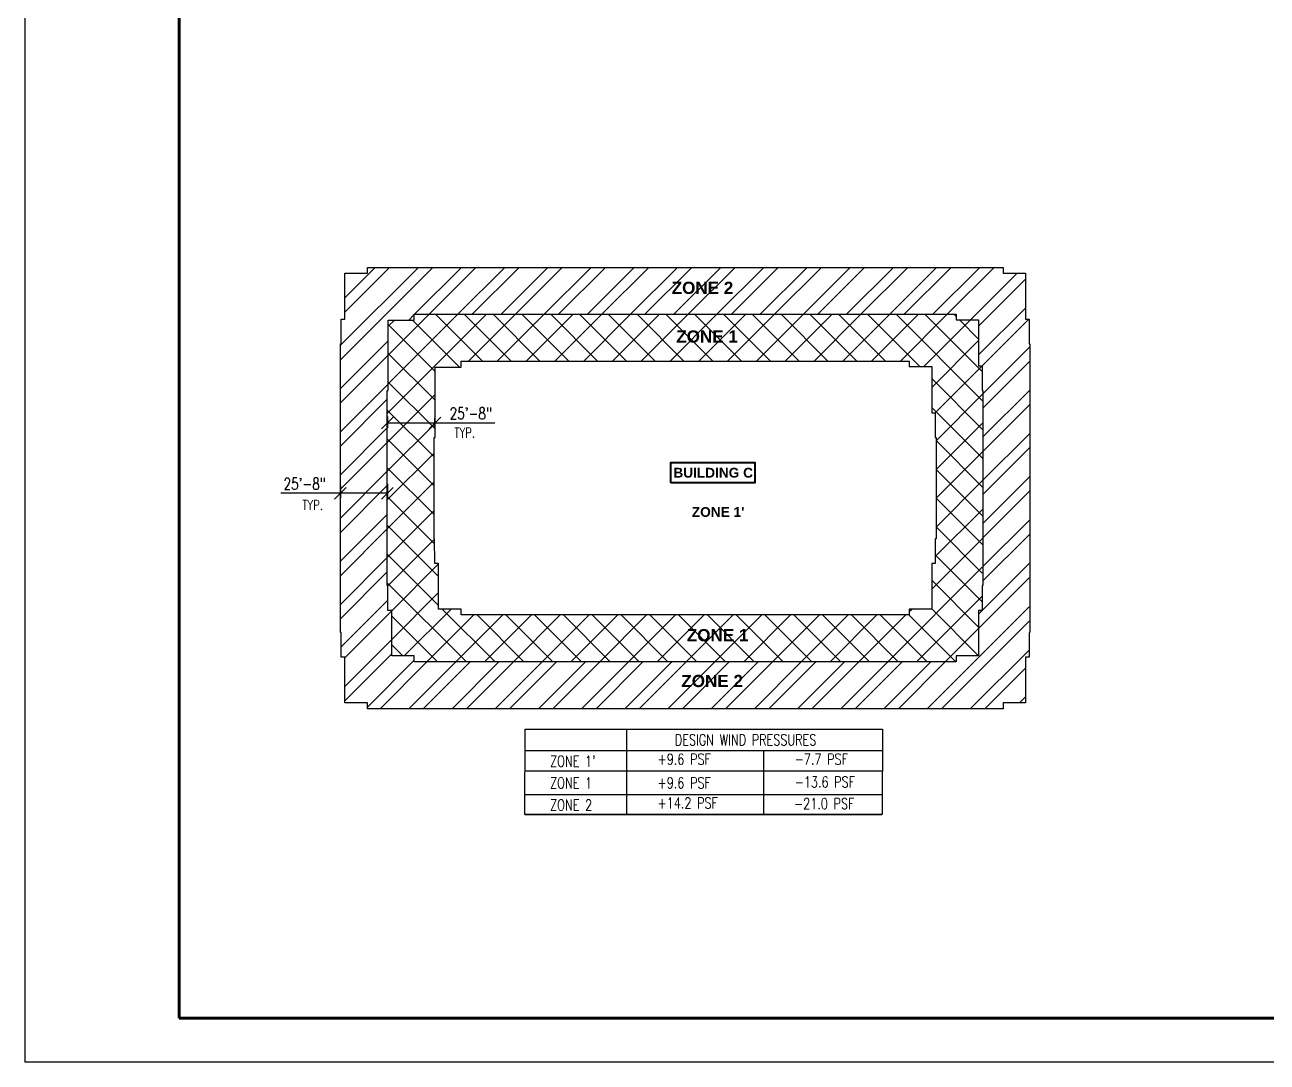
# Paper-space layout 'J1.1' of a CAD drawing. Extents: x -1.7 to 34.3, y -23.5 to 0.5.
# Drawn here: x -1.75 to 12.33, y -23.5 to -11.74 of the extents above; entities that cross this region are included whole.
import ezdxf
from ezdxf.enums import TextEntityAlignment as Align

# ---------------------------------------------------------------- set-up
doc = ezdxf.new("R2010")
doc.units = 0
doc.header["$LTSCALE"] = 0.5
doc.header["$MEASUREMENT"] = 0
doc.layers.get('0').update_dxf_attribs({"linetype": 'CONTINUOUS'})
doc.layers.get('DEFPOINTS').update_dxf_attribs({"linetype": 'CONTINUOUS'})
for name, color, linetype in [('ELEVATIONS', 7, 'CONTINUOUS'), ('PDF11_Geometry', 7, 'CONTINUOUS'), ('PDF11_Text', 7, 'CONTINUOUS')]:
    doc.layers.add(name, color=color, linetype=linetype)
doc.layers.add('TITLE-ACTUAL-PAPER-SIZE', color=250, linetype='CONTINUOUS', plot=False)
for name, color, linetype, lineweight in [('TITLE-BORDER', 4, 'CONTINUOUS', 70), ('TITLE-ERECTION-NOTES-JOISTS', 40, 'CONTINUOUS', 18), ('TITLE-INFO-ATTRIB', 1, 'CONTINUOUS', 40), ('Verify', 141, 'CONTINUOUS', 35)]:
    doc.layers.add(name, color=color, linetype=linetype, lineweight=lineweight)
doc.styles.add('NORMAL', font='simplex.shx', dxfattribs={"width": 0.75})
doc.styles.add('NOTES', font='romans.shx', dxfattribs={"width": 0.95})
doc.styles.add('PDF SansSerif Bold', font='sanssb__.ttf')
doc.styles.get("Standard").update_dxf_attribs({"font": 'SIMPLEX.SHX', "width": 0.75})
doc.styles.add('TITLE-ATTRIB', font='SIMPLEX', dxfattribs={"width": 0.75})
doc.dimstyles.new('NMBS T192', dxfattribs={"dimscale": 192, "dimtxt": 0.09375, "dimasz": 0.0625, "dimexe": 0.0625, "dimexo": 0.125, "dimgap": 0.03125, "dimtad": 1, "dimdec": 4, "dimrnd": 0.0625, "dimzin": 3, "dimdsep": 46, "dimlunit": 4, "dimtxsty": 'Standard', "dimblk1": 'OBLIQUE', "dimblk2": 'OBLIQUE', "dimsah": 1, "dimcen": -0.125, "dimclrt": 2, "dimadec": 0, "dimazin": 0, "dimtfac": 0.625, "dimtdec": 4, "dimtmove": 0, "dimatfit": 2, "dimfxl": 0.0625, "dimtvp": 0.7, "dimtolj": 1, "dimtzin": 3, "dimarcsym": 0})

# ---------------------------------------------------------------- blocks, each defined once
blk = doc.blocks.new('nmbs-d-title')
at = {"layer": 'TITLE-ACTUAL-PAPER-SIZE'}
for p in [(-1.75, 0.5), (34.25, -23.5)]:
    blk.add_line(p, (-1.75, -23.5), dxfattribs=at)
at = {"layer": 'TITLE-BORDER'}
for p, q in [((0, -23), (0, 0)), ((33.75, -23), (0, -23))]:
    blk.add_line(p, q, dxfattribs=at)
at = {"layer": 'TITLE-ERECTION-NOTES-JOISTS', "style": 'NOTES', "width": 0.95}
blk.add_attdef('PAINT', text='', height=0.0781, dxfattribs=at).set_placement((26.346, -18.512), align=Align.BOTTOM_CENTER)
at = {"layer": 'TITLE-INFO-ATTRIB', "style": 'TITLE-ATTRIB', "width": 0.875, "flags": 8}
for tag, height, p in [('CHKR', 0.188, (33.531, -14.781)), ('DTLR', 0.188, (33.531, -16.281)), ('PONO', 0.188, (33.531, -19.7)), ('JOBLOCATION', 0.188, (32.365, -20.7)), ('CUSTOMER', 0.188, (32.948, -20.7)), ('JOB', 0.25, (31.75, -20.7))]:
    blk.add_attdef(tag, text='', height=height, rotation=90, dxfattribs=at).set_placement(p, align=Align.MIDDLE_LEFT)
for tag, height, p in [('FILENO', 0.188, (32.812, -22.128)), ('DRAWING', 0.312, (32.5, -22.94))]:
    blk.add_attdef(tag, text='', height=height, dxfattribs=at).set_placement(p, align=Align.BOTTOM_CENTER)
blk = doc.blocks.new('_OBLIQUE')
at = {"color": 0, "linetype": 'ByBlock'}
blk.add_line((-0.5, -0.5), (0.5, 0.5), dxfattribs=at)
blk = doc.blocks.new('*D2354')
at = {"color": 0, "lineweight": -2, "transparency": 16777216}
for p, q in [((1.828, -16.963), (1.828, -17.106)), ((2.36, -16.946), (2.36, -17.106)), ((1.828, -17.051), (1.151, -17.051)), ((2.36, -17.051), (1.828, -17.051))]:
    blk.add_line(p, q, dxfattribs=at)
at = {"layer": 'DEFPOINTS', "color": 0, "transparency": 16777216}
for p in [(1.828, -16.852), (2.36, -16.836), (2.36, -17.051)]:
    blk.add_point(p, dxfattribs=at)
at = {"color": 0, "lineweight": -2, "transparency": 16777216, "xscale": 0.1329564013355497, "yscale": 0.1329564013355497, "zscale": 0.1329564013355497, "rotation": 180}
blk.add_blockref('_OBLIQUE', (1.828, -17.051), dxfattribs=at)
at = {"color": 0, "lineweight": -2, "transparency": 16777216, "xscale": 0.1329564013355497, "yscale": 0.1329564013355497, "zscale": 0.1329564013355497}
blk.add_blockref('_OBLIQUE', (2.36, -17.051), dxfattribs=at)
at = {"color": 2, "transparency": 16777216, "insert": (1.423, -16.944), "char_height": 0.133, "attachment_point": 5}
blk.add_mtext('\\A1;25\'-8"', dxfattribs=at)
blk = doc.blocks.new('*D2355')
at = {"color": 0, "lineweight": -2, "transparency": 16777216}
for p, q in [((2.36, -16.18), (2.36, -16.309)), ((2.36, -16.254), (2.9, -16.254)), ((2.9, -16.309), (2.9, -16.199)), ((2.9, -16.254), (3.578, -16.254))]:
    blk.add_line(p, q, dxfattribs=at)
at = {"layer": 'DEFPOINTS', "color": 0, "transparency": 16777216}
for p in [(2.36, -16.069), (2.36, -16.254), (2.9, -16.42)]:
    blk.add_point(p, dxfattribs=at)
at = {"color": 0, "lineweight": -2, "transparency": 16777216, "xscale": 0.1329564013355497, "yscale": 0.1329564013355497, "zscale": 0.1329564013355497, "rotation": 180}
blk.add_blockref('_OBLIQUE', (2.36, -16.254), dxfattribs=at)
at = {"color": 0, "lineweight": -2, "transparency": 16777216, "xscale": 0.1329564013355497, "yscale": 0.1329564013355497, "zscale": 0.1329564013355497}
blk.add_blockref('_OBLIQUE', (2.9, -16.254), dxfattribs=at)
at = {"color": 2, "transparency": 16777216, "insert": (3.306, -16.147), "char_height": 0.133, "attachment_point": 5}
blk.add_mtext('\\A1;25\'-8"', dxfattribs=at)

psp = doc.layouts.new('J1.1')

# ---------------------------------------------------------------- hatches: boundary and pattern name
h = psp.add_hatch()
h.set_pattern_fill('ANSI32', color=256, scale=0.923308)
h.set_pattern_definition([(45, (-120.36147, 129.7895), (-0.2448291, 0.2448291), []), (45, (-120.19825, 129.7895), (-0.2448291, 0.2448291), [])])
h.paths.add_polyline_path([(2.13402352, -14.49072221), (2.13402352, -14.55789471), (1.87777289, -14.55789471), (1.87777289, -15.07661565), (1.83796696, -15.07661565), (1.83796696, -15.18732587), (1.83672303, -15.35650105), (1.82801548, -15.35650105), (1.82801548, -18.63053824), (1.83672303, -18.63053824), (1.83796696, -18.91042364), (1.87777289, -18.91042364), (1.87777289, -19.42790064), (2.13402352, -19.42790064), (2.13402352, -19.49507314), (9.34013958, -19.49507314), (9.34013958, -19.42790064), (9.59514628, -19.42790064), (9.59514628, -18.91042364), (9.63619614, -18.91042364), (9.63619614, -18.63053824), (9.64490368, -15.35650105), (9.63619614, -15.35650105), (9.63619614, -15.07661565), (9.59514628, -15.07661565), (9.59514628, -14.55789471), (9.34013958, -14.55665077), (9.34013958, -14.49072221)])
h.paths.add_polyline_path([(8.80831398, -15.02254782), (8.80831398, -15.08588844), (9.06332067, -15.08713237), (9.06332067, -15.60844125), (9.10437053, -15.60844125), (9.10437053, -15.88832665), (9.11307808, -15.88832665), (9.11307808, -18.09871264), (9.10437053, -18.37859804), (9.06332067, -18.37859804), (9.06332067, -18.89607504), (8.80831398, -18.89607504), (8.80831398, -18.96324754), (2.66584912, -18.96324754), (2.66584912, -18.89607504), (2.40959849, -18.89607504), (2.40959849, -18.37859804), (2.36743415, -18.37859804), (2.36619022, -18.09871264), (2.35984109, -18.09871264), (2.35984109, -15.88832665), (2.36854863, -15.88832665), (2.36854863, -15.71915148), (2.36979257, -15.71915148), (2.36979257, -15.08810295), (2.66584912, -15.08972031), (2.66584912, -15.02254782)], flags=16)
h.paths.add_polyline_path([(8.27648837, -15.55437342), (8.27648837, -15.6151261), (8.53149507, -15.61637003), (8.53149507, -16.14026686), (8.57254493, -16.14026686), (8.57254493, -16.42015226), (8.58125247, -16.42015226), (8.58125247, -17.56688703), (8.57254493, -17.56688703), (8.57254493, -17.84677243), (8.53149507, -17.84677243), (8.53149507, -18.36424943), (8.27648837, -18.36424943), (8.27648837, -18.43142193), (3.19767473, -18.43142193), (3.19767473, -18.36424943), (2.9414241, -18.36424943), (2.9414241, -17.84677243), (2.89690134, -17.84677243), (2.89565741, -17.56688703), (2.89166669, -17.56688703), (2.89166669, -16.42015226), (2.90037424, -16.42015226), (2.90037424, -16.25097708), (2.90161818, -16.25097708), (2.90161818, -15.62154592), (3.19767473, -15.62154592), (3.19767473, -15.55437342)], flags=0)
h.paths.add_polyline_path([(6.5258846, -16.70299106), (6.5258846, -16.93187512), (5.5730303, -16.93187512), (5.5730303, -16.70299106)], flags=0)
h.paths.add_polyline_path([(5.54294144, -14.86652033), (6.29828557, -14.86652033), (6.29828557, -14.57674856), (5.54294144, -14.57674856)], flags=24)
h.paths.add_polyline_path([(5.59493929, -15.41815214), (6.35028342, -15.41815214), (6.35028342, -15.12838036), (5.59493929, -15.12838036)], flags=8)
h.paths.add_polyline_path([(5.65235783, -19.32254127), (6.40770196, -19.32254127), (6.40770196, -19.03276949), (5.65235783, -19.03276949)], flags=24)
h.paths.add_polyline_path([(5.71437353, -18.80383405), (6.46971766, -18.80383405), (6.46971766, -18.51406227), (5.71437353, -18.51406227)], flags=8)
h.paths.add_polyline_path([(5.56272909, -16.93323907), (6.50451112, -16.93323907), (6.50451112, -16.70142165), (5.56272909, -16.70142165)], flags=8)
h.paths.add_polyline_path([(5.77963113, -17.3787198), (6.4200733, -17.3787198), (6.4200733, -17.14690238), (5.77963113, -17.14690238)], flags=8)
h.paths.add_polyline_path([(3.09211273, -16.44982979), (3.39260014, -16.44982979), (3.39260014, -16.28155685), (3.09211273, -16.28155685)], flags=8)
h = psp.add_hatch()
h.set_pattern_fill('ANSI37', color=256, scale=1.846617)
h.set_pattern_definition([(45, (-120.36147, 129.7895), (-0.1632194, 0.1632194), []), (135, (-120.36147, 129.7895), (-0.1632194, -0.1632194), [])])
h.paths.add_polyline_path([(2.66584912, -15.02254782), (2.66584912, -15.08972031), (2.36979257, -15.08810295), (2.36979257, -15.71915148), (2.36854863, -15.88832665), (2.35984109, -15.88832665), (2.35984109, -18.09871264), (2.36619022, -18.09871264), (2.36743415, -18.37859804), (2.40959849, -18.37859804), (2.40959849, -18.89607504), (2.66584912, -18.89607504), (2.66584912, -18.96324754), (8.80831398, -18.96324754), (8.80831398, -18.89607504), (9.06332067, -18.89607504), (9.06332067, -18.37859804), (9.10437053, -18.37859804), (9.10437053, -18.09871264), (9.11307808, -15.88832665), (9.10437053, -15.88832665), (9.10437053, -15.60844125), (9.06332067, -15.60844125), (9.06332067, -15.08713237), (8.80831398, -15.08588844), (8.80831398, -15.02254782)])
h.paths.add_polyline_path([(8.27648837, -15.55437342), (8.27648837, -15.6151261), (8.53149507, -15.61637003), (8.53149507, -16.14026686), (8.57254493, -16.14026686), (8.57254493, -16.42015226), (8.58125247, -16.42015226), (8.58125247, -17.56688703), (8.57254493, -17.56688703), (8.57254493, -17.84677243), (8.53149507, -17.84677243), (8.53149507, -18.36424943), (8.27648837, -18.36424943), (8.27648837, -18.43142193), (3.19767473, -18.43142193), (3.19767473, -18.36424943), (2.9414241, -18.36424943), (2.9414241, -17.84677243), (2.89690134, -17.84677243), (2.89565741, -17.56688703), (2.89166669, -17.56688703), (2.89166669, -16.42015226), (2.90037424, -16.42015226), (2.90037424, -16.25097708), (2.90161818, -16.25097708), (2.90161818, -15.62154592), (3.19767473, -15.62154592), (3.19767473, -15.55437342)], flags=16)
h.paths.add_polyline_path([(5.5730303, -16.70299106), (6.5258846, -16.70299106), (6.5258846, -16.93187512), (5.5730303, -16.93187512)], flags=0)
h.paths.add_polyline_path([(5.59493929, -15.41815214), (6.35028342, -15.41815214), (6.35028342, -15.12838036), (5.59493929, -15.12838036)], flags=24)
h.paths.add_polyline_path([(5.71437353, -18.80383405), (6.46971766, -18.80383405), (6.46971766, -18.51406227), (5.71437353, -18.51406227)], flags=24)
h.paths.add_polyline_path([(5.56272909, -16.93323907), (6.50451112, -16.93323907), (6.50451112, -16.70142165), (5.56272909, -16.70142165)], flags=8)
h.paths.add_polyline_path([(5.77963113, -17.3787198), (6.4200733, -17.3787198), (6.4200733, -17.14690238), (5.77963113, -17.14690238)], flags=8)
h.paths.add_polyline_path([(3.09211273, -16.44982979), (3.39260014, -16.44982979), (3.39260014, -16.28155685), (3.09211273, -16.28155685)], flags=8)

# ---------------------------------------------------------------- linework, layer by layer
for points in [[(1.83796696, -15.07661565), (1.87777289, -15.07661565), (1.87777289, -14.55789471), (2.13402352, -14.55789471), (2.13402352, -14.49072221), (9.34013958, -14.49072221), (9.34013958, -14.55665077), (9.59514628, -14.55789471), (9.59514628, -15.07661565), (9.63619614, -15.07661565), (9.63619614, -15.35650105), (9.64490368, -15.35650105), (9.64490368, -18.63053824), (9.63619614, -18.63053824), (9.63619614, -18.91042364), (9.59514628, -18.91042364), (9.59514628, -19.42790064), (9.34013958, -19.42790064), (9.34013958, -19.49507314), (2.13402352, -19.49507314), (2.13402352, -19.42790064), (1.87777289, -19.42790064), (1.87777289, -18.91042364), (1.83796696, -18.91042364), (1.83672303, -18.63053824), (1.82801548, -18.63053824), (1.82801548, -15.35650105), (1.83672303, -15.35650105), (1.83672303, -15.18732587), (1.83796696, -15.18732587), (1.83796696, -15.07661565), (1.87777289, -15.07661565), (1.87777289, -14.55789471)], [(2.36979257, -15.08810295), (2.66584912, -15.08972031), (2.66584912, -15.02254782), (8.80831398, -15.02254782), (8.80831398, -15.08588844), (9.06332067, -15.08713237), (9.06332067, -15.60844125), (9.10437053, -15.60844125), (9.10437053, -15.88832665), (9.11307808, -15.88832665), (9.11307808, -18.09871264), (9.10437053, -18.09871264), (9.10437053, -18.37859804), (9.06332067, -18.37859804), (9.06332067, -18.89607504), (8.80831398, -18.89607504), (8.80831398, -18.96324754), (2.66584912, -18.96324754), (2.66584912, -18.89607504), (2.40959849, -18.89607504), (2.40959849, -18.37859804), (2.36743415, -18.37859804), (2.36619022, -18.09871264), (2.35984109, -18.09871264), (2.35984109, -15.88832665), (2.36854863, -15.88832665), (2.36854863, -15.71915148), (2.36979257, -15.71915148), (2.36979257, -15.08810295)]]:
    psp.add_lwpolyline(points)
psp.add_lwpolyline([(2.90161818, -15.62154592), (3.19767473, -15.62154592), (3.19767473, -15.55437342), (8.27648837, -15.55437342), (8.27648837, -15.6151261), (8.53149507, -15.61637003), (8.53149507, -16.14026686), (8.57254493, -16.14026686), (8.57254493, -16.42015226), (8.58125247, -16.42015226), (8.58125247, -17.56688703), (8.57254493, -17.56688703), (8.57254493, -17.84677243), (8.53149507, -17.84677243), (8.53149507, -18.36424943), (8.27648837, -18.36424943), (8.27648837, -18.43142193), (3.19767473, -18.43142193), (3.19767473, -18.36424943), (2.9414241, -18.36424943), (2.9414241, -17.84677243), (2.89690134, -17.84677243), (2.89565741, -17.56688703), (2.89166669, -17.56688703), (2.89166669, -16.42015226), (2.90037424, -16.42015226), (2.90037424, -16.25097708), (2.90161818, -16.25097708)], close=True)
at = {"layer": 'ELEVATIONS'}
psp.add_lwpolyline([(7.9726942, -19.726282), (7.97127579, -20.69417438), (3.91939752, -20.69417438), (3.92081593, -19.726282)], close=True, dxfattribs=at)
for points in [[(5.07085057, -19.726282), (5.07085057, -20.69417438)], [(3.92081593, -19.9686804), (6.62527808, -19.9686804)], [(3.93893565, -19.9686804), (6.62527808, -19.9686804)], [(5.47524343, -19.9686804), (7.96893106, -19.9686804)], [(5.49336315, -19.9686804), (7.96893106, -19.9686804)], [(6.62527808, -19.9686804), (6.62527808, -20.69417438)], [(3.91939752, -20.19718791), (6.62494321, -20.19718791)], [(5.47382503, -20.19718791), (7.96859619, -20.19718791)], [(3.92081593, -20.46566688), (6.62454977, -20.46566688)], [(3.93893565, -20.46566688), (6.62454977, -20.46566688)], [(5.47524343, -20.46566688), (7.96820275, -20.46566688)], [(5.49336315, -20.46566688), (7.96820275, -20.46566688)], [(3.91939752, -20.69417438), (6.41344038, -20.69417438)], [(5.47382503, -20.69417438), (7.96786788, -20.69417438)]]:
    psp.add_lwpolyline(points, dxfattribs=at)
at = {"layer": 'PDF11_Geometry', "lineweight": 40}
psp.add_lwpolyline([(5.5730303, -16.93187512), (5.5730303, -16.70299106), (6.5258846, -16.70299106), (6.5258846, -16.93187512)], close=True, dxfattribs=at)

# ---------------------------------------------------------------- block references
psp.add_blockref('nmbs-d-title', (0.00029319, 0.00009905))

# ---------------------------------------------------------------- texts
at = {"layer": 'ELEVATIONS', "style": 'NORMAL', "width": 0.75}
for s, height, p in [('DESIGN WIND PRESSURES', 0.1244471917, (5.61952715, -19.90944397)), ("ZONE 1'", 0.124447192, (4.2055268, -20.15121639)), ('+9.6 PSF', 0.124447192, (5.42359871, -20.1277706)), ('-7.7 PSF', 0.124447192, (6.97802622, -20.1277706)), ('ZONE 1', 0.124447192, (4.2055268, -20.39755674)), ('+9.6 PSF', 0.124447192, (5.42359871, -20.39624957)), ('-13.6 PSF', 0.124447192, (6.97802622, -20.38640777)), ('ZONE 2', 0.124447192, (4.2055268, -20.64820287)), ('+14.2 PSF', 0.124447192, (5.42359871, -20.62475708)), ('-21.0 PSF', 0.124447192, (6.97058881, -20.63186676))]:
    psp.add_text(s, height=height, dxfattribs=at).set_placement(p)
at = {"layer": 'PDF11_Text', "attachment_point": 7, "style": 'PDF SansSerif Bold'}
for s, insert, char_height in [('ZONE 2', (5.5834487, -14.79429109), 0.138475009), ('ZONE 1', (5.63544655, -15.34592289), 0.138475009), ('BUILDING C', (5.60288495, -16.87560763), 0.110780008), ("ZONE 1'", (5.81203694, -17.3209364), 0.110780008), ('ZONE 1', (5.75488079, -18.7316048), 0.138475009), ('ZONE 2', (5.69286509, -19.25031202), 0.138475009)]:
    psp.add_mtext(s, dxfattribs=dict(at, insert=insert, char_height=char_height))
at = {"layer": 'Verify', "char_height": 0.112181964, "width": 0.3506445302, "attachment_point": 1, "style": 'NORMAL'}
for insert in [(3.12015823, -16.30960234), (1.3965945, -17.12871077)]:
    psp.add_mtext('TYP.', dxfattribs=dict(at, insert=insert))

# ---------------------------------------------------------------- dimensions: what is measured, and where the dimension line sits
for base, p1, p2, picture, middle in [((2.35984109, -16.25397779), (2.90037424, -16.42015226), (2.35984109, -16.06947041), '*D2355', (3.3055747, -16.25397779)), ((2.35984109, -17.0507813), (1.82801548, -16.85233933), (2.35984109, -16.83569937), '*D2354', (1.42281502, -17.0507813))]:
    dim = psp.add_linear_dim(base=base, p1=p1, p2=p2, text='25\'-8"', dimstyle='NMBS T192', override={"dimscale": 0.886376, "dimtxt": 0.15, "dimasz": 0.15, "dimlfac": 216.612361})
    dim.commit()
    dim.dimension.update_dxf_attribs({"geometry": picture, "text_midpoint": middle, "dimtype": 160})

doc.saveas('drawing.dxf')
